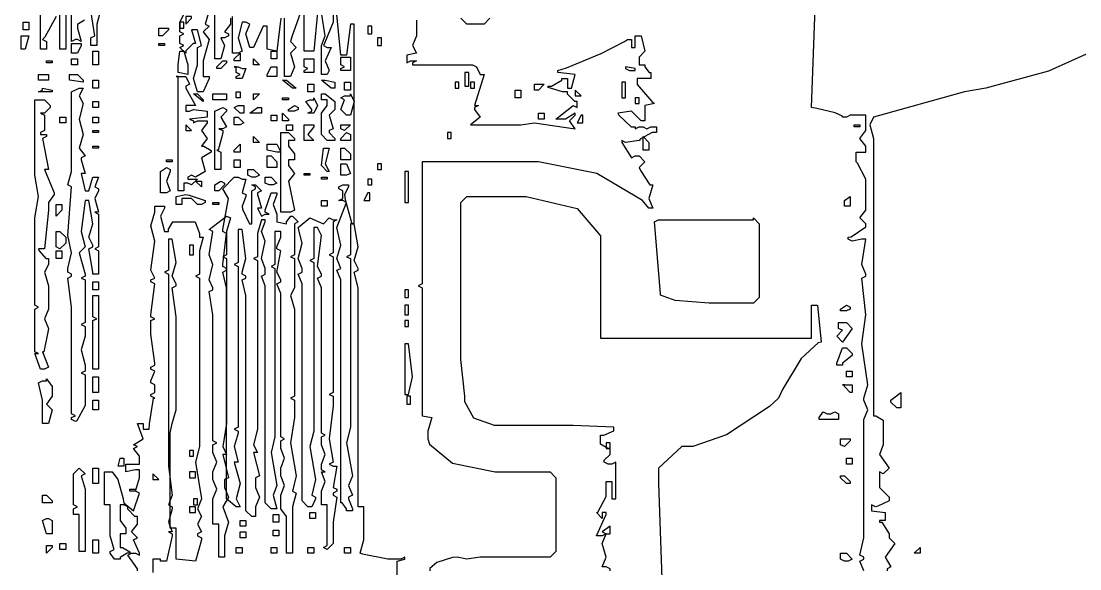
# Model space of a CAD drawing. Extents: x 97 to 264, y 28 to 329.
# Drawn here: x 161.29 to 180.57, y 189.62 to 199.58 of the extents above; entities that cross this region are included whole.
import ezdxf

# ---------------------------------------------------------------- set-up
doc = ezdxf.new("R2010")
doc.units = 0
doc.header["$MEASUREMENT"] = 0

msp = doc.modelspace()

# ---------------------------------------------------------------- linework, layer by layer
at = {"color": 32}
for points in [[(161.925, 199.672), (161.723, 199.293), (161.678, 199.249), (161.749, 199.213), (161.749, 199.073), (161.642, 199.073), (161.642, 199.989)], [(162.446, 199.602), (162.314, 199.523), (162.314, 199.496), (162.314, 199.46), (162.384, 199.213), (162.314, 199.249), (162.278, 199.249), (162.208, 199.213), (162.208, 200.025)], [(176.635, 189.582), (176.565, 189.758), (176.635, 189.794), (176.635, 189.83), (176.565, 189.865), (176.635, 190.183), (176.635, 192.334), (176.706, 192.51), (176.635, 192.687), (176.635, 192.723), (176.706, 192.969), (176.601, 193.711), (176.671, 194.24), (176.601, 194.91), (176.671, 194.946), (176.671, 194.98), (176.601, 195.156), (176.671, 195.615), (176.601, 195.615), (176.425, 195.579), (176.353, 195.615), (176.353, 195.651), (176.405, 195.661), (176.671, 195.839), (176.671, 195.898), (176.565, 196.004), (176.671, 196.144), (176.671, 196.603), (176.671, 196.71), (176.521, 197), (176.495, 197.026), (176.495, 197.203), (176.671, 197.203), (176.671, 197.309), (176.565, 197.449), (176.671, 197.592), (176.671, 197.872), (176.389, 197.872), (176.319, 197.838), (176.248, 197.838), (176.248, 197.857), (176.111, 197.914), (175.78, 197.998), (175.683, 198.015), (175.754, 199.989)], [(162.101, 199.813), (162.101, 199.073), (161.995, 199.073), (161.995, 199.813)], [(162.737, 199.778), (162.667, 199.532), (162.667, 199.143), (162.56, 199.143), (162.56, 199.283), (162.631, 199.319), (162.56, 199.778)], [(164.711, 199.778), (164.641, 199.532), (164.711, 199.496), (164.607, 199.39), (164.711, 199.249), (164.607, 198.86), (164.607, 198.578), (164.711, 198.578), (164.711, 198.544), (164.607, 198.297), (164.501, 198.297), (164.43, 198.544), (164.501, 198.79), (164.501, 199.107), (164.571, 199.143), (164.501, 199.426), (164.394, 199.426), (164.465, 199.179), (164.421, 199.179), (164.288, 199.047), (164.288, 199.003), (164.182, 199.107), (164.254, 199.143), (164.182, 199.179), (164.182, 199.319), (164.254, 199.355), (164.182, 199.39), (164.182, 199.566), (164.254, 199.708)], [(165.1, 199.636), (165.1, 199.532), (164.994, 199.39), (165.064, 199.355), (165.064, 199.319), (164.994, 199.283), (164.924, 199.283), (164.994, 199.143), (164.924, 198.896), (164.817, 198.896), (164.817, 199.885)], [(166.379, 199.742), (166.22, 199.301), (166.194, 199.213), (166.299, 199.107), (166.194, 199.003), (166.265, 198.754), (166.194, 198.578), (166.088, 198.578), (166.088, 199.636)], [(166.688, 199.742), (166.617, 199.037), (166.441, 199.037), (166.441, 199.742)], [(166.97, 199.708), (166.97, 199.567), (166.82, 199.197), (166.794, 199.143), (166.864, 199.107), (166.934, 199.107), (166.828, 198.86), (166.9, 198.684), (166.864, 198.614), (166.758, 198.614), (166.758, 199.143), (166.828, 199.319), (166.758, 199.742)], [(166.018, 199.636), (165.946, 199.037), (165.77, 199.073), (165.77, 199.496), (165.699, 199.496), (165.523, 199.107), (165.453, 199.107), (165.383, 199.355), (165.453, 199.532), (165.383, 199.566), (165.312, 199.566), (165.24, 199.283), (165.312, 199.037), (165.24, 199.003), (165.136, 199.003), (165.136, 199.672)], [(168.135, 189.053), (168.135, 189.758), (168.275, 189.794), (168.275, 189.83), (168.205, 189.794), (168.135, 189.794), (167.966, 189.794), (167.507, 189.884), (167.463, 189.901), (167.533, 190.147), (167.533, 190.747), (167.429, 190.747), (167.429, 194.733), (167.357, 195.016), (167.429, 195.05), (167.429, 195.086), (167.357, 195.227), (167.429, 195.475), (167.357, 195.898), (167.287, 195.898), (167.287, 195.333), (167.217, 195.298), (167.287, 195.263), (167.287, 192.194), (167.217, 191.911), (167.323, 191.312), (167.253, 191.135), (167.323, 190.959), (167.253, 190.923), (167.253, 190.889), (167.323, 190.712), (167.323, 190.676), (167.217, 190.676), (167.217, 190.712), (167.137, 190.817), (167.11, 190.817), (167.11, 194.874), (167.04, 195.05), (167.11, 195.086), (167.04, 195.263), (167.11, 195.509), (167.04, 195.828), (167.217, 196.285), (167.146, 196.321), (167.076, 196.321), (167.146, 196.357), (167.146, 196.497), (167.076, 196.533), (167.076, 196.567), (167.146, 196.603), (167.253, 196.603), (167.253, 196.567), (167.181, 196.427), (167.189, 196.339), (167.314, 195.898), (167.357, 195.898), (167.357, 199.532), (167.287, 199.532), (167.217, 198.967), (167.11, 198.967), (167.04, 199.708)], [(168.487, 199.602), (168.487, 199.319), (168.415, 199.143), (168.487, 199.003), (168.311, 198.967), (168.311, 198.826), (168.381, 198.86), (168.487, 198.86), (168.415, 198.826), (168.415, 198.79), (169.51, 198.79), (169.58, 198.754), (169.65, 198.614), (169.722, 198.614), (169.546, 198.049), (169.616, 198.049), (169.546, 198.015), (169.546, 197.979), (169.65, 197.838), (169.474, 197.696), (170.392, 197.696), (170.638, 197.732), (171.38, 197.626), (171.274, 197.768), (171.38, 197.872), (171.38, 197.908), (171.203, 197.802), (171.027, 197.802), (171.344, 198.049), (171.414, 198.015), (171.414, 198.121), (171.37, 198.121), (171.238, 198.253), (171.238, 198.297), (171.149, 198.297), (170.885, 198.375), (170.885, 198.402), (170.947, 198.402), (171.133, 198.509), (171.133, 198.544), (171.238, 198.544), (171.238, 198.367), (171.31, 198.367), (171.38, 198.614), (171.061, 198.65), (171.061, 198.684), (171.22, 198.738), (171.855, 198.994), (172.278, 199.215), (172.332, 199.249), (172.402, 199.249), (172.402, 199.107), (172.472, 199.107), (172.472, 199.319), (172.579, 199.319), (172.649, 199.037), (172.544, 198.931), (172.544, 198.79), (172.649, 198.79), (172.649, 198.756), (172.727, 198.65), (172.755, 198.65), (172.755, 198.544), (172.508, 198.544), (172.508, 198.429), (172.772, 198.121), (172.825, 198.085), (172.649, 198.049), (172.649, 197.768), (172.579, 197.768), (172.402, 197.944), (172.156, 197.908), (172.172, 197.874), (172.397, 197.662), (172.472, 197.662), (172.472, 197.626), (172.544, 197.662), (172.615, 197.662), (172.685, 197.626), (172.755, 197.662), (172.861, 197.662), (172.861, 197.556), (172.781, 197.556), (172.57, 197.441), (172.544, 197.415), (172.296, 197.379), (172.226, 197.415), (172.226, 197.379), (172.402, 197.097), (172.472, 197.133), (172.544, 197.133), (172.649, 197.026), (172.544, 196.92), (172.57, 196.868), (172.736, 196.603), (172.791, 196.603), (172.721, 196.357), (172.791, 196.18), (172.721, 196.18), (172.605, 196.322), (171.775, 196.815), (170.71, 197.026), (170.356, 197.026), (168.592, 197.026), (168.592, 194.804), (168.522, 194.769), (168.592, 194.733), (168.592, 192.404), (168.768, 192.37), (168.698, 192.123), (168.698, 191.981), (168.724, 191.885), (169.147, 191.538), (169.92, 191.382), (170.179, 191.382), (170.921, 191.382), (171.027, 191.276), (171.027, 189.935), (170.921, 189.83), (169.65, 189.83), (169.404, 189.794), (169.227, 189.83), (169.147, 189.822), (168.861, 189.734), (168.734, 189.621), (168.734, 189.582)], [(169.827, 199.636), (169.722, 199.532), (169.404, 199.532), (169.297, 199.636)], [(181.089, 199.165), (179.998, 198.673), (178.856, 198.367), (178.47, 198.297), (176.812, 197.838), (176.742, 197.696), (176.812, 197.449), (176.812, 192.404), (176.856, 192.404), (176.988, 192.326), (176.988, 192.3), (176.988, 191.875), (176.918, 191.699), (177.094, 191.452), (176.988, 191.346), (176.918, 191.382), (176.918, 191.099), (177.094, 190.923), (177.094, 190.889), (177.094, 190.854), (176.892, 190.756), (176.848, 190.747), (176.778, 190.783), (176.778, 190.676), (177.024, 190.64), (177.024, 190.5), (176.918, 190.5), (176.918, 190.464), (176.962, 190.464), (177.094, 190.253), (177.094, 190.183), (177.201, 190.077), (177.024, 189.83), (177.13, 189.654), (177.058, 189.618), (177.058, 189.582)], [(172.015, 189.582), (172.015, 189.618), (171.943, 189.654), (171.873, 189.654), (171.943, 189.83), (171.873, 190.077), (171.943, 190.253), (171.873, 190.217), (171.767, 190.217), (171.943, 190.606), (171.943, 190.64), (171.873, 190.64), (171.873, 190.536), (171.767, 190.64), (171.793, 190.65), (171.943, 190.935), (171.943, 191.029), (171.943, 191.206), (172.049, 191.206), (172.049, 190.889), (172.12, 190.889), (172.12, 191.558), (172.049, 191.522), (171.979, 191.522), (171.909, 191.558), (171.909, 191.594), (172.015, 191.699), (172.015, 191.805), (171.971, 191.805), (171.839, 191.885), (171.839, 191.911), (171.839, 192.052), (171.899, 192.052), (172.085, 192.132), (172.085, 192.158), (172.085, 192.194), (171.344, 192.228), (170.039, 192.228), (169.912, 192.228), (169.532, 192.36), (169.369, 192.658), (169.369, 192.757), (169.297, 193.428), (169.297, 196.285), (169.404, 196.391), (170.179, 196.391), (170.488, 196.391), (171.418, 196.176), (171.839, 195.676), (171.839, 195.509), (171.839, 193.815), (175.683, 193.815), (175.683, 194.417), (175.79, 194.417), (175.86, 193.745), (175.806, 193.729), (175.497, 193.446), (175.154, 192.883), (175.084, 192.723), (174.916, 192.574), (174.134, 192.057), (173.523, 191.841), (173.32, 191.841), (172.897, 191.452), (172.897, 191.17), (172.967, 189.089)], [(163.406, 189.582), (163.406, 189.618), (163.23, 189.865), (163.3, 189.901), (163.372, 189.901), (163.442, 189.865), (163.442, 189.901), (163.336, 190.147), (163.406, 190.183), (163.3, 190.288), (163.406, 190.43), (163.406, 190.57), (163.362, 190.57), (163.23, 190.702), (163.23, 190.747), (163.16, 190.783), (163.09, 190.783), (163.09, 190.5), (163.196, 190.36), (163.196, 190.253), (163.09, 190.253), (163.09, 190.007), (163.134, 190.007), (163.266, 189.928), (163.266, 189.901), (163.222, 189.901), (163.09, 189.822), (163.09, 189.794), (163.019, 189.794), (162.991, 189.794), (162.913, 189.901), (162.913, 189.935), (162.983, 189.971), (162.913, 190.217), (162.913, 190.783), (162.807, 190.783), (162.807, 191.382), (162.913, 191.382), (162.946, 191.382), (163.05, 191.245), (163.142, 190.915), (163.16, 190.817), (163.336, 190.676), (163.442, 190.993), (163.372, 191.029), (163.442, 191.276), (163.442, 191.418), (163.372, 191.418), (163.196, 191.382), (163.196, 191.522), (163.442, 191.522), (163.442, 191.665), (163.336, 191.805), (163.406, 191.841), (163.336, 191.875), (163.513, 191.981), (163.406, 192.264), (163.513, 192.264), (163.513, 192.158), (163.619, 192.158), (163.627, 192.256), (163.7, 192.723), (163.725, 192.723), (163.653, 192.757), (163.653, 192.793), (163.725, 192.829), (163.725, 192.969), (163.653, 193.005), (163.653, 193.04), (163.725, 193.216), (163.653, 193.252), (163.653, 193.286), (163.725, 193.322), (163.725, 193.358), (163.653, 193.887), (163.653, 194.134), (163.725, 194.168), (163.653, 194.204), (163.653, 194.24), (163.725, 194.804), (163.653, 194.84), (163.653, 194.874), (163.725, 194.91), (163.653, 195.05), (163.725, 195.579), (163.653, 195.862), (163.725, 196.108), (163.725, 196.215), (163.901, 196.215), (163.901, 196.18), (163.829, 196.038), (163.901, 195.756), (163.971, 195.756), (163.971, 195.8), (164.05, 195.932), (164.078, 195.932), (164.43, 195.932), (164.457, 195.932), (164.535, 195.721), (164.535, 195.651), (164.607, 195.651), (164.535, 195.403), (164.535, 194.98), (164.465, 194.946), (164.535, 194.91), (164.535, 191.841), (164.465, 191.558), (164.571, 190.889), (164.501, 190.712), (164.571, 190.57), (164.501, 190.43), (164.571, 190.288), (164.501, 190.253), (164.501, 190.217), (164.571, 190.183), (164.571, 190.147), (164.465, 189.758), (164.112, 189.794), (164.112, 190.36), (164.006, 190.36), (164.006, 192.088), (164.042, 192.264), (164.112, 192.51), (164.112, 194.204), (164.042, 194.733), (164.112, 194.769), (164.112, 194.804), (164.042, 194.946), (164.112, 195.192), (164.042, 195.615), (163.971, 195.615), (163.971, 195.05), (163.901, 195.016), (163.971, 194.98), (163.971, 191.488), (164.042, 190.959), (163.971, 190.783), (164.042, 190.747), (164.042, 190.712), (163.971, 190.464), (164.042, 190.288), (163.971, 190.288), (164.042, 190.253), (164.042, 190.217), (163.935, 189.758), (163.829, 189.758), (163.829, 189.794), (163.689, 189.794), (163.689, 189.548)]]:
    msp.add_lwpolyline(points, dxfattribs=at)
for points in [[(161.326, 199.566), (161.432, 199.566), (161.432, 199.426), (161.326, 199.426), (161.326, 199.566)], [(164.182, 199.46), (164.254, 199.46), (164.254, 199.566), (164.182, 199.566), (164.182, 199.46)], [(164.288, 199.672), (164.288, 199.532), (164.394, 199.636), (164.394, 199.672), (164.288, 199.672)], [(163.795, 199.46), (163.971, 199.46), (163.971, 199.426), (163.865, 199.319), (163.795, 199.319), (163.795, 199.46)], [(167.605, 199.355), (167.676, 199.355), (167.676, 199.496), (167.605, 199.496), (167.605, 199.355)], [(161.326, 199.319), (161.432, 199.319), (161.36, 199.073), (161.29, 199.073), (161.29, 199.319), (161.326, 199.319)], [(162.208, 199.179), (162.384, 199.179), (162.384, 199.143), (162.314, 199.003), (162.208, 199.003), (162.208, 199.179)], [(163.795, 199.179), (163.901, 199.179), (163.901, 199.143), (163.795, 199.143), (163.795, 199.179)], [(167.782, 199.143), (167.852, 199.143), (167.852, 199.283), (167.782, 199.283), (167.782, 199.143)], [(162.595, 199.037), (162.701, 199.037), (162.701, 198.79), (162.595, 198.79), (162.595, 199.037)], [(164.182, 199.037), (164.254, 199.037), (164.324, 198.79), (164.324, 198.614), (164.148, 198.65), (164.148, 198.79), (164.182, 199.037)], [(165.276, 199.003), (165.276, 198.86), (165.17, 198.86), (165.17, 198.896), (165.276, 199.003)], [(165.842, 199.037), (165.946, 199.037), (165.946, 198.896), (165.842, 198.896), (165.842, 199.037)], [(161.749, 198.86), (161.855, 198.86), (161.855, 198.826), (161.749, 198.826), (161.749, 198.86)], [(162.208, 198.896), (162.314, 198.896), (162.314, 198.79), (162.208, 198.79), (162.208, 198.896)], [(164.96, 198.86), (165.03, 198.86), (165.03, 198.826), (164.924, 198.72), (164.853, 198.72), (164.853, 198.754), (164.96, 198.86)], [(165.523, 198.896), (165.629, 198.79), (165.523, 198.79), (165.523, 198.896)], [(166.441, 198.896), (166.617, 198.896), (166.617, 198.65), (166.441, 198.65), (166.441, 198.684), (166.511, 198.72), (166.441, 198.754), (166.441, 198.896)], [(167.11, 198.931), (167.287, 198.931), (167.287, 198.684), (167.11, 198.684), (167.11, 198.72), (167.181, 198.754), (167.11, 198.79), (167.11, 198.931)], [(161.608, 198.614), (161.785, 198.614), (161.785, 198.508), (161.608, 198.508), (161.608, 198.614)], [(162.208, 198.614), (162.314, 198.614), (162.418, 198.508), (162.418, 198.473), (162.172, 198.508), (162.172, 198.614), (162.208, 198.614)], [(164.112, 198.578), (164.288, 198.578), (164.358, 198.438), (164.288, 198.402), (164.288, 198.367), (164.465, 198.049), (164.288, 198.049), (164.288, 197.944), (164.358, 197.944), (164.43, 197.979), (164.677, 197.944), (164.677, 197.838), (164.358, 197.802), (164.43, 197.768), (164.43, 197.732), (164.501, 197.768), (164.677, 197.768), (164.677, 197.732), (164.571, 197.592), (164.677, 197.449), (164.571, 197.309), (164.615, 197.309), (164.747, 197.23), (164.747, 197.203), (164.571, 197.097), (164.641, 196.85), (164.465, 196.744), (164.394, 196.78), (164.324, 196.744), (164.324, 196.71), (164.501, 196.71), (164.394, 196.603), (164.324, 196.638), (164.254, 196.638), (164.254, 196.497), (164.148, 196.497), (164.148, 198.578), (164.112, 198.578)], [(165.17, 198.754), (165.24, 198.754), (165.312, 198.72), (165.383, 198.72), (165.312, 198.544), (165.206, 198.544), (165.206, 198.578), (165.276, 198.614), (165.206, 198.65), (165.206, 198.754), (165.17, 198.754)], [(165.842, 198.754), (165.946, 198.754), (165.946, 198.578), (165.77, 198.578), (165.77, 198.614), (165.842, 198.754)], [(169.369, 198.402), (169.44, 198.402), (169.44, 198.65), (169.369, 198.65), (169.369, 198.402)], [(172.296, 198.754), (172.296, 198.72), (172.368, 198.684), (172.472, 198.684), (172.472, 198.72), (172.296, 198.754)], [(162.595, 198.508), (162.701, 198.508), (162.701, 198.367), (162.595, 198.367), (162.595, 198.508)], [(166.052, 198.508), (166.122, 198.508), (166.299, 198.367), (166.229, 198.367), (166.052, 198.508)], [(166.511, 198.438), (166.617, 198.438), (166.617, 198.297), (166.511, 198.297), (166.511, 198.438)], [(166.758, 198.508), (166.828, 198.508), (167.004, 198.473), (167.004, 198.367), (166.934, 198.367), (166.758, 198.508)], [(167.181, 198.473), (167.287, 198.473), (167.287, 198.331), (167.181, 198.331), (167.181, 198.473)], [(169.193, 198.367), (169.263, 198.367), (169.263, 198.473), (169.193, 198.473), (169.193, 198.367)], [(169.474, 198.367), (169.546, 198.367), (169.546, 198.473), (169.474, 198.473), (169.474, 198.367)], [(170.638, 198.438), (170.815, 198.438), (170.708, 198.331), (170.638, 198.331), (170.638, 198.438)], [(172.226, 198.191), (172.296, 198.191), (172.296, 198.473), (172.226, 198.473), (172.226, 198.191)], [(161.678, 198.367), (161.855, 198.331), (161.855, 198.297), (161.608, 198.297), (161.678, 198.331), (161.678, 198.367)], [(162.348, 198.367), (162.418, 198.367), (162.348, 198.225), (162.418, 198.085), (162.348, 197.802), (162.418, 197.52), (162.348, 197.273), (162.454, 197.133), (162.384, 197.097), (162.384, 197.062), (162.454, 196.814), (162.384, 196.814), (162.454, 196.497), (162.524, 196.497), (162.595, 196.744), (162.701, 196.744), (162.631, 196.567), (162.701, 196.533), (162.701, 196.497), (162.631, 196.357), (162.701, 196.108), (162.631, 196.108), (162.701, 196.074), (162.701, 195.475), (162.631, 195.439), (162.701, 195.403), (162.701, 194.98), (162.595, 194.98), (162.595, 195.016), (162.524, 195.439), (162.595, 195.475), (162.595, 195.509), (162.524, 195.651), (162.595, 195.898), (162.524, 196.321), (162.454, 196.321), (162.384, 195.756), (162.454, 195.475), (162.348, 195.369), (162.454, 194.98), (162.454, 194.946), (162.384, 194.91), (162.454, 194.874), (162.454, 194.098), (162.384, 194.064), (162.454, 194.028), (162.454, 193.851), (162.384, 193.605), (162.454, 193.322), (162.454, 193.216), (162.384, 193.182), (162.454, 193.146), (162.454, 192.687), (162.454, 192.591), (162.304, 192.309), (162.278, 192.3), (162.208, 192.334), (162.208, 192.37), (162.278, 192.404), (162.208, 192.44), (162.208, 194.381), (162.137, 194.91), (162.208, 194.946), (162.208, 194.98), (162.137, 195.016), (162.137, 195.086), (162.208, 195.369), (162.137, 195.685), (162.208, 196.567), (162.137, 196.603), (162.208, 196.85), (162.208, 198.297), (162.348, 198.367)], [(164.43, 198.261), (164.501, 198.261), (164.607, 198.155), (164.607, 198.121), (164.43, 198.261)], [(164.783, 198.261), (165.03, 198.261), (165.03, 198.155), (164.783, 198.155), (164.783, 198.261)], [(165.206, 198.297), (165.276, 198.297), (165.276, 198.191), (165.206, 198.191), (165.206, 198.297)], [(165.523, 198.261), (165.629, 198.261), (165.523, 198.155), (165.523, 198.261)], [(166.052, 198.191), (166.158, 198.191), (166.158, 198.155), (166.052, 198.155), (166.052, 198.191)], [(166.617, 198.191), (166.688, 198.049), (166.617, 197.908), (166.511, 197.908), (166.581, 197.944), (166.581, 197.979), (166.475, 198.121), (166.547, 198.155), (166.617, 198.155), (166.617, 198.191)], [(166.758, 198.261), (166.828, 198.261), (167.004, 198.121), (167.004, 197.979), (166.9, 197.872), (166.97, 197.626), (166.9, 197.592), (166.9, 197.556), (167.004, 197.449), (167.004, 197.415), (166.864, 197.415), (166.758, 197.52), (166.758, 197.908), (166.864, 198.049), (166.864, 198.155), (166.758, 198.155), (166.758, 198.261)], [(167.287, 198.261), (167.357, 198.121), (167.287, 197.872), (167.217, 197.872), (167.11, 197.979), (167.181, 198.155), (167.11, 198.191), (167.181, 198.225), (167.287, 198.225), (167.287, 198.261)], [(170.285, 198.331), (170.392, 198.331), (170.392, 198.191), (170.285, 198.191), (170.285, 198.331)], [(171.38, 198.331), (171.38, 198.225), (171.486, 198.225), (171.38, 198.331)], [(172.472, 198.085), (172.544, 198.085), (172.544, 198.191), (172.472, 198.191), (172.472, 198.085)], [(161.608, 198.155), (161.713, 198.155), (161.819, 198.049), (161.819, 198.015), (161.713, 197.908), (161.642, 197.908), (161.713, 197.872), (161.713, 197.592), (161.642, 197.556), (161.642, 197.52), (161.749, 197.52), (161.749, 197.485), (161.678, 197.449), (161.785, 196.886), (161.713, 196.886), (161.889, 196.461), (161.889, 196.427), (161.785, 196.285), (161.785, 196.144), (161.713, 195.439), (161.608, 195.439), (161.616, 195.404), (161.742, 195.263), (161.785, 195.263), (161.785, 195.156), (161.713, 195.016), (161.785, 194.769), (161.785, 194.345), (161.713, 194.168), (161.785, 193.992), (161.775, 193.922), (161.702, 193.569), (161.678, 193.569), (161.785, 193.286), (161.713, 193.252), (161.642, 193.252), (161.536, 193.535), (161.608, 193.535), (161.536, 193.569), (161.536, 194.345), (161.608, 194.381), (161.536, 194.417), (161.536, 196.004), (161.608, 196.391), (161.536, 196.78), (161.536, 198.155), (161.608, 198.155)], [(162.595, 198.121), (162.701, 198.121), (162.701, 198.015), (162.595, 198.015), (162.595, 198.121)], [(164.96, 198.015), (165.03, 197.979), (165.03, 197.944), (164.924, 197.838), (165.03, 197.662), (164.96, 197.626), (164.888, 197.626), (164.96, 197.592), (164.96, 197.556), (164.95, 197.503), (164.877, 197.239), (164.853, 197.239), (164.924, 197.203), (164.924, 196.886), (164.817, 196.886), (164.817, 197.944), (164.96, 198.015)], [(165.347, 198.049), (165.347, 197.908), (165.276, 197.908), (165.17, 198.015), (165.24, 198.049), (165.347, 198.049)], [(165.593, 198.015), (165.665, 198.015), (165.665, 197.908), (165.453, 197.908), (165.593, 198.015)], [(166.265, 198.049), (166.335, 198.015), (166.335, 197.979), (166.265, 197.944), (166.158, 197.944), (166.158, 197.979), (166.265, 198.049)], [(161.995, 197.838), (162.101, 197.838), (162.101, 197.732), (161.995, 197.732), (161.995, 197.838)], [(162.595, 197.838), (162.701, 197.838), (162.701, 197.732), (162.595, 197.732), (162.595, 197.838)], [(165.17, 197.838), (165.24, 197.838), (165.347, 197.732), (165.276, 197.696), (165.17, 197.696), (165.17, 197.838)], [(165.842, 197.872), (165.946, 197.872), (165.946, 197.768), (165.842, 197.768), (165.842, 197.872)], [(166.052, 197.908), (166.158, 197.802), (166.158, 197.768), (166.052, 197.768), (166.052, 197.908)], [(170.708, 197.908), (170.815, 197.908), (170.815, 197.802), (170.708, 197.802), (170.708, 197.908)], [(171.486, 197.872), (171.414, 197.732), (171.52, 197.732), (171.52, 197.872), (171.486, 197.872)], [(164.288, 197.696), (164.288, 197.592), (164.394, 197.592), (164.288, 197.696)], [(166.122, 197.696), (166.229, 197.696), (166.229, 197.592), (166.122, 197.592), (166.122, 197.696)], [(166.441, 197.696), (166.617, 197.696), (166.617, 197.662), (166.511, 197.52), (166.617, 197.415), (166.441, 197.415), (166.441, 197.696)], [(167.11, 197.696), (167.287, 197.696), (167.181, 197.592), (167.11, 197.626), (167.11, 197.696)], [(176.459, 197.696), (176.565, 197.696), (176.565, 197.662), (176.459, 197.662), (176.459, 197.696)], [(162.595, 197.592), (162.701, 197.592), (162.701, 197.556), (162.595, 197.556), (162.595, 197.592)], [(165.523, 197.485), (165.629, 197.379), (165.523, 197.379), (165.523, 197.485)], [(166.052, 197.556), (166.158, 197.556), (166.265, 197.449), (166.265, 197.415), (166.158, 197.415), (166.158, 197.309), (166.265, 197.167), (166.265, 197.062), (166.158, 197.062), (166.158, 196.956), (166.265, 196.814), (166.158, 196.674), (166.265, 196.144), (166.194, 196.108), (166.018, 196.108), (166.018, 197.556), (166.052, 197.556)], [(167.217, 197.556), (167.287, 197.52), (167.287, 197.415), (167.11, 197.415), (167.11, 197.449), (167.217, 197.556)], [(169.051, 197.449), (169.121, 197.449), (169.121, 197.556), (169.051, 197.556), (169.051, 197.449)], [(172.615, 197.485), (172.721, 197.379), (172.721, 197.239), (172.615, 197.239), (172.615, 197.485)], [(162.595, 197.309), (162.701, 197.309), (162.701, 197.273), (162.595, 197.273), (162.595, 197.309)], [(165.276, 197.343), (165.276, 197.203), (165.17, 197.203), (165.17, 197.239), (165.276, 197.343)], [(165.77, 197.343), (165.946, 197.343), (166.018, 197.203), (165.946, 197.203), (165.77, 197.239), (165.77, 197.343)], [(166.794, 197.273), (166.9, 197.273), (166.828, 196.99), (166.9, 196.85), (166.864, 196.85), (166.758, 196.956), (166.794, 197.273)], [(167.11, 197.273), (167.181, 197.273), (167.287, 197.167), (167.287, 197.062), (167.11, 197.062), (167.11, 197.273)], [(163.935, 197.062), (164.042, 197.062), (164.042, 197.026), (163.935, 197.026), (163.935, 197.062)], [(165.17, 197.062), (165.276, 197.062), (165.276, 196.92), (165.17, 196.92), (165.17, 197.062)], [(165.77, 197.133), (165.842, 197.133), (165.946, 197.026), (165.946, 196.92), (165.77, 196.92), (165.77, 197.133)], [(163.935, 196.92), (164.006, 196.886), (164.006, 196.85), (163.935, 196.674), (164.006, 196.497), (163.935, 196.461), (163.829, 196.461), (163.829, 196.85), (163.935, 196.92)], [(165.453, 196.886), (165.523, 196.886), (165.629, 196.78), (165.559, 196.744), (165.489, 196.744), (165.417, 196.78), (165.417, 196.886), (165.453, 196.886)], [(167.11, 196.99), (167.217, 196.99), (167.287, 196.814), (167.217, 196.78), (167.11, 196.78), (167.11, 196.99)], [(167.782, 196.886), (167.852, 196.886), (167.852, 196.99), (167.782, 196.99), (167.782, 196.886)], [(168.275, 196.285), (168.345, 196.285), (168.345, 196.85), (168.275, 196.85), (168.275, 196.285)], [(164.465, 196.674), (164.571, 196.674), (164.571, 196.567), (164.465, 196.674)], [(164.924, 196.674), (164.994, 196.638), (164.994, 196.603), (164.888, 196.497), (164.817, 196.497), (164.817, 196.603), (164.924, 196.674)], [(165.17, 196.744), (165.24, 196.744), (165.312, 196.71), (165.383, 196.71), (165.312, 196.461), (165.383, 196.427), (165.383, 196.391), (165.312, 196.215), (165.32, 196.162), (165.446, 195.898), (165.489, 195.898), (165.489, 196.497), (165.559, 196.533), (165.559, 196.567), (165.489, 196.603), (165.559, 196.603), (165.665, 196.497), (165.593, 196.461), (165.593, 196.427), (165.665, 196.18), (165.593, 196.18), (165.665, 196.038), (165.735, 196.074), (165.806, 196.074), (165.735, 196.108), (165.735, 196.144), (165.842, 196.461), (165.946, 196.461), (165.946, 196.427), (165.876, 196.251), (165.946, 196.074), (165.946, 195.932), (166.122, 195.898), (166.122, 195.933), (166.201, 196.038), (166.229, 196.038), (166.335, 195.932), (166.265, 195.898), (166.265, 195.333), (166.194, 195.298), (166.265, 195.263), (166.265, 194.733), (166.194, 194.593), (166.265, 194.345), (166.265, 192.757), (166.194, 192.723), (166.265, 192.687), (166.265, 192.37), (166.194, 191.911), (166.299, 191.312), (166.229, 191.029), (166.299, 190.993), (166.229, 190.747), (166.229, 189.901), (166.122, 189.901), (166.122, 190.57), (166.018, 190.712), (166.018, 190.959), (166.088, 191.135), (166.018, 191.312), (166.018, 191.452), (166.088, 191.629), (166.018, 191.805), (166.018, 191.947), (166.088, 191.981), (166.018, 192.017), (166.018, 194.627), (165.946, 194.804), (166.018, 194.84), (166.018, 194.874), (165.946, 195.016), (166.018, 195.403), (165.946, 195.439), (165.946, 195.475), (166.018, 195.651), (166.018, 195.756), (165.912, 195.756), (165.912, 195.156), (165.842, 195.122), (165.912, 195.086), (165.912, 192.017), (165.842, 191.735), (165.946, 191.135), (165.876, 190.959), (165.946, 190.712), (165.842, 190.712), (165.735, 190.817), (165.735, 194.769), (165.665, 194.946), (165.735, 194.98), (165.735, 195.086), (165.665, 195.263), (165.735, 195.579), (165.665, 195.756), (165.735, 195.932), (165.735, 195.968), (165.665, 195.968), (165.593, 195.721), (165.593, 195.298), (165.523, 195.263), (165.593, 195.227), (165.593, 192.158), (165.523, 191.875), (165.593, 191.735), (165.523, 191.735), (165.629, 191.312), (165.559, 191.276), (165.559, 191.099), (165.629, 190.923), (165.559, 190.747), (165.559, 190.57), (165.489, 190.57), (165.383, 190.676), (165.383, 194.593), (165.312, 194.874), (165.383, 194.91), (165.383, 194.946), (165.312, 194.98), (165.312, 195.016), (165.383, 195.263), (165.312, 195.792), (165.24, 195.792), (165.24, 195.192), (165.17, 195.156), (165.24, 195.122), (165.24, 192.194), (165.17, 192.158), (165.24, 192.123), (165.24, 192.088), (165.17, 191.841), (165.24, 191.558), (165.17, 191.558), (165.276, 191.17), (165.206, 190.889), (165.276, 190.747), (165.206, 190.747), (165.03, 190.889), (165.03, 194.733), (164.96, 195.016), (165.03, 195.05), (165.03, 195.086), (164.96, 195.122), (164.96, 195.156), (165.03, 195.721), (164.96, 195.756), (164.96, 195.792), (165.064, 196.357), (164.96, 196.533), (165.17, 196.744)], [(165.77, 196.744), (165.842, 196.744), (165.946, 196.638), (165.876, 196.603), (165.806, 196.603), (165.735, 196.638), (165.735, 196.744), (165.77, 196.744)], [(166.441, 196.814), (166.547, 196.814), (166.547, 196.78), (166.441, 196.78), (166.441, 196.814)], [(166.758, 196.744), (166.864, 196.744), (166.864, 196.71), (166.758, 196.71), (166.758, 196.744)], [(167.605, 196.603), (167.676, 196.603), (167.676, 196.71), (167.605, 196.71), (167.605, 196.603)], [(167.605, 196.461), (167.533, 196.321), (167.64, 196.321), (167.64, 196.461), (167.605, 196.461)], [(164.288, 196.427), (164.349, 196.419), (164.641, 196.319), (164.641, 196.285), (164.571, 196.251), (164.501, 196.251), (164.394, 196.357), (164.218, 196.357), (164.218, 196.251), (164.112, 196.251), (164.112, 196.391), (164.288, 196.427)], [(164.783, 196.285), (164.888, 196.285), (164.888, 196.251), (164.783, 196.251), (164.783, 196.285)], [(166.758, 196.321), (166.864, 196.321), (166.864, 196.215), (166.758, 196.215), (166.758, 196.321)], [(176.389, 196.391), (176.389, 196.215), (176.283, 196.215), (176.283, 196.321), (176.389, 196.391)], [(161.925, 196.251), (162.031, 196.251), (162.031, 196.144), (161.925, 196.038), (161.925, 196.251)], [(165.03, 196.038), (165.1, 196.004), (165.03, 195.756), (165.03, 195.333), (164.96, 195.298), (165.03, 195.263), (165.03, 192.264), (164.96, 191.841), (165.03, 191.699), (164.96, 191.699), (165.064, 191.276), (164.994, 191.242), (164.994, 191.099), (165.064, 190.923), (164.96, 190.747), (165.064, 190.464), (164.994, 190.217), (164.994, 189.83), (164.888, 189.83), (164.888, 190.43), (164.783, 190.43), (164.783, 190.889), (164.853, 191.065), (164.783, 191.242), (164.783, 191.382), (164.853, 191.558), (164.783, 191.735), (164.783, 191.875), (164.853, 191.911), (164.783, 191.947), (164.783, 194.24), (164.711, 194.663), (164.783, 194.697), (164.783, 194.733), (164.711, 194.874), (164.783, 195.156), (164.711, 195.333), (164.783, 195.756), (164.711, 195.792), (165.03, 196.038)], [(166.547, 196.004), (166.794, 195.898), (166.9, 196.004), (166.97, 195.968), (167.04, 195.968), (166.97, 195.932), (166.97, 195.369), (166.9, 195.333), (166.97, 195.298), (166.97, 192.829), (166.9, 192.793), (166.97, 192.757), (166.97, 192.581), (166.9, 191.981), (166.97, 191.558), (166.9, 191.522), (166.97, 191.488), (167.04, 191.488), (166.97, 191.099), (167.04, 191.065), (167.04, 191.029), (166.97, 190.993), (166.97, 190.959), (167.04, 190.923), (166.97, 190.464), (166.97, 190.077), (166.864, 189.971), (166.794, 190.007), (166.864, 190.041), (166.864, 190.783), (166.758, 190.783), (166.758, 191.029), (166.828, 191.206), (166.758, 191.382), (166.828, 191.382), (166.758, 191.418), (166.758, 191.522), (166.828, 191.699), (166.758, 191.875), (166.758, 192.017), (166.828, 192.052), (166.758, 192.088), (166.758, 194.733), (166.688, 194.91), (166.758, 194.946), (166.758, 194.98), (166.688, 195.122), (166.758, 195.685), (166.688, 195.828), (166.617, 195.828), (166.617, 195.263), (166.547, 195.227), (166.617, 195.192), (166.617, 192.123), (166.547, 191.841), (166.652, 191.242), (166.581, 190.959), (166.652, 190.923), (166.652, 190.889), (166.581, 190.747), (166.511, 190.747), (166.405, 190.853), (166.405, 194.804), (166.335, 194.98), (166.405, 195.016), (166.405, 195.086), (166.335, 195.263), (166.405, 195.545), (166.335, 195.828), (166.547, 196.004)], [(174.625, 196.004), (174.731, 195.898), (174.731, 194.557), (174.625, 194.451), (174.026, 194.451), (173.819, 194.451), (173.2, 194.501), (172.931, 194.595), (172.931, 194.627), (172.825, 195.932), (172.897, 195.968), (174.625, 195.968), (174.625, 196.004)], [(161.925, 195.756), (161.995, 195.756), (162.101, 195.651), (162.101, 195.545), (161.995, 195.439), (161.925, 195.475), (161.925, 195.756)], [(164.358, 195.333), (164.43, 195.333), (164.43, 195.509), (164.358, 195.509), (164.358, 195.333)], [(161.925, 195.403), (162.031, 195.403), (162.031, 195.263), (161.925, 195.263), (161.925, 195.403)], [(162.595, 194.84), (162.701, 194.84), (162.701, 194.697), (162.595, 194.697), (162.595, 194.84)], [(162.595, 194.593), (162.701, 194.593), (162.701, 193.252), (162.595, 193.252), (162.595, 194.134), (162.667, 194.168), (162.595, 194.204), (162.595, 194.593)], [(168.275, 194.557), (168.345, 194.557), (168.345, 194.697), (168.275, 194.697), (168.275, 194.557)], [(168.275, 194.24), (168.345, 194.24), (168.345, 194.417), (168.275, 194.417), (168.275, 194.24)], [(176.319, 194.417), (176.389, 194.381), (176.389, 194.345), (176.319, 194.31), (176.213, 194.31), (176.213, 194.345), (176.319, 194.417)], [(168.275, 194.028), (168.345, 194.028), (168.345, 194.134), (168.275, 194.134), (168.275, 194.028)], [(176.213, 194.098), (176.319, 194.098), (176.425, 193.992), (176.248, 193.745), (176.142, 193.851), (176.248, 193.958), (176.177, 193.992), (176.177, 194.098), (176.213, 194.098)], [(168.275, 193.711), (168.275, 192.793), (168.345, 192.793), (168.415, 193.11), (168.345, 193.711), (168.275, 193.711)], [(176.248, 193.639), (176.319, 193.639), (176.425, 193.535), (176.425, 193.499), (176.248, 193.358), (176.248, 193.322), (176.142, 193.322), (176.142, 193.358), (176.248, 193.639)], [(176.319, 193.216), (176.425, 193.216), (176.425, 193.11), (176.319, 193.11), (176.319, 193.216)], [(161.749, 193.076), (161.855, 192.933), (161.855, 192.757), (161.749, 192.617), (161.855, 192.51), (161.785, 192.264), (161.678, 192.264), (161.678, 192.687), (161.608, 193.005), (161.678, 193.04), (161.749, 193.04), (161.749, 193.076)], [(162.595, 193.11), (162.701, 193.11), (162.701, 192.829), (162.595, 192.829), (162.595, 193.11)], [(176.248, 192.969), (176.425, 192.969), (176.425, 192.829), (176.389, 192.829), (176.283, 192.933), (176.283, 192.969), (176.248, 192.969)], [(177.307, 192.829), (177.307, 192.546), (177.235, 192.546), (177.13, 192.653), (177.13, 192.687), (177.307, 192.829)], [(162.595, 192.687), (162.701, 192.687), (162.701, 192.51), (162.595, 192.51), (162.595, 192.687)], [(168.311, 192.617), (168.381, 192.617), (168.381, 192.757), (168.311, 192.757), (168.311, 192.617)], [(175.896, 192.476), (175.966, 192.44), (176.036, 192.44), (176.106, 192.476), (176.177, 192.44), (176.177, 192.334), (175.824, 192.334), (175.824, 192.37), (175.896, 192.476)], [(171.943, 191.805), (172.015, 191.805), (172.015, 191.911), (171.943, 191.911), (171.943, 191.805)], [(176.213, 191.981), (176.389, 191.981), (176.389, 191.947), (176.283, 191.841), (176.213, 191.875), (176.213, 191.981)], [(164.358, 191.665), (164.43, 191.665), (164.43, 191.771), (164.358, 191.771), (164.358, 191.665)], [(162.348, 191.452), (162.454, 191.346), (162.384, 191.312), (162.454, 191.065), (162.454, 189.935), (162.348, 189.935), (162.348, 190.606), (162.242, 190.606), (162.242, 190.712), (162.314, 190.747), (162.242, 190.783), (162.242, 191.346), (162.348, 191.452)], [(162.595, 191.452), (162.701, 191.452), (162.701, 191.17), (162.595, 191.17), (162.595, 191.452)], [(163.09, 191.629), (163.16, 191.629), (163.16, 191.488), (163.054, 191.488), (163.09, 191.629)], [(176.319, 191.629), (176.425, 191.629), (176.425, 191.522), (176.319, 191.522), (176.319, 191.629)], [(163.689, 191.346), (163.689, 191.242), (163.795, 191.242), (163.689, 191.346)], [(164.358, 191.276), (164.465, 191.276), (164.465, 191.382), (164.358, 191.382), (164.358, 191.276)], [(176.213, 191.312), (176.283, 191.312), (176.389, 191.206), (176.389, 191.17), (176.319, 191.17), (176.213, 191.276), (176.213, 191.312)], [(163.266, 191.065), (163.372, 191.065), (163.372, 191.029), (163.266, 191.029), (163.266, 191.065)], [(161.678, 190.959), (161.749, 190.959), (161.855, 190.853), (161.855, 190.817), (161.678, 190.817), (161.678, 190.959)], [(164.43, 190.889), (164.43, 190.783), (164.501, 190.783), (164.501, 190.889), (164.43, 190.889)], [(164.358, 190.64), (164.465, 190.64), (164.465, 190.747), (164.358, 190.747), (164.358, 190.64)], [(161.785, 190.536), (161.855, 190.5), (161.855, 190.253), (161.749, 190.253), (161.678, 190.5), (161.749, 190.536), (161.785, 190.536)], [(165.276, 190.5), (165.383, 190.5), (165.383, 190.394), (165.276, 190.394), (165.276, 190.5)], [(165.876, 190.606), (165.982, 190.606), (165.982, 190.464), (165.876, 190.464), (165.876, 190.606)], [(166.547, 190.64), (166.652, 190.64), (166.652, 190.536), (166.547, 190.536), (166.547, 190.64)], [(165.276, 190.288), (165.383, 190.288), (165.383, 190.183), (165.276, 190.183), (165.276, 190.288)], [(165.876, 190.324), (165.982, 190.324), (165.982, 190.217), (165.876, 190.217), (165.876, 190.324)], [(171.873, 190.288), (171.943, 190.253), (172.015, 190.253), (172.015, 190.394), (171.873, 190.288)], [(162.595, 190.147), (162.701, 190.147), (162.701, 189.901), (162.595, 189.901), (162.595, 190.147)], [(161.749, 190.041), (161.855, 190.041), (161.855, 190.007), (161.749, 189.901), (161.749, 190.041)], [(161.995, 190.077), (162.101, 190.077), (162.101, 189.971), (161.995, 189.971), (161.995, 190.077)], [(165.206, 190.007), (165.312, 190.007), (165.312, 189.901), (165.206, 189.901), (165.206, 190.007)], [(165.842, 190.007), (165.946, 190.007), (165.946, 189.901), (165.842, 189.901), (165.842, 190.007)], [(166.511, 190.007), (166.617, 190.007), (166.617, 189.901), (166.511, 189.901), (166.511, 190.007)], [(167.181, 190.007), (167.287, 190.007), (167.287, 189.901), (167.181, 189.901), (167.181, 190.007)], [(176.248, 189.901), (176.319, 189.901), (176.425, 189.794), (176.353, 189.758), (176.283, 189.758), (176.213, 189.794), (176.213, 189.901), (176.248, 189.901)], [(177.66, 190.007), (177.66, 189.901), (177.553, 189.901), (177.66, 190.007)]]:
    msp.add_lwpolyline(points, close=True, dxfattribs=at)

doc.saveas('drawing.dxf')
